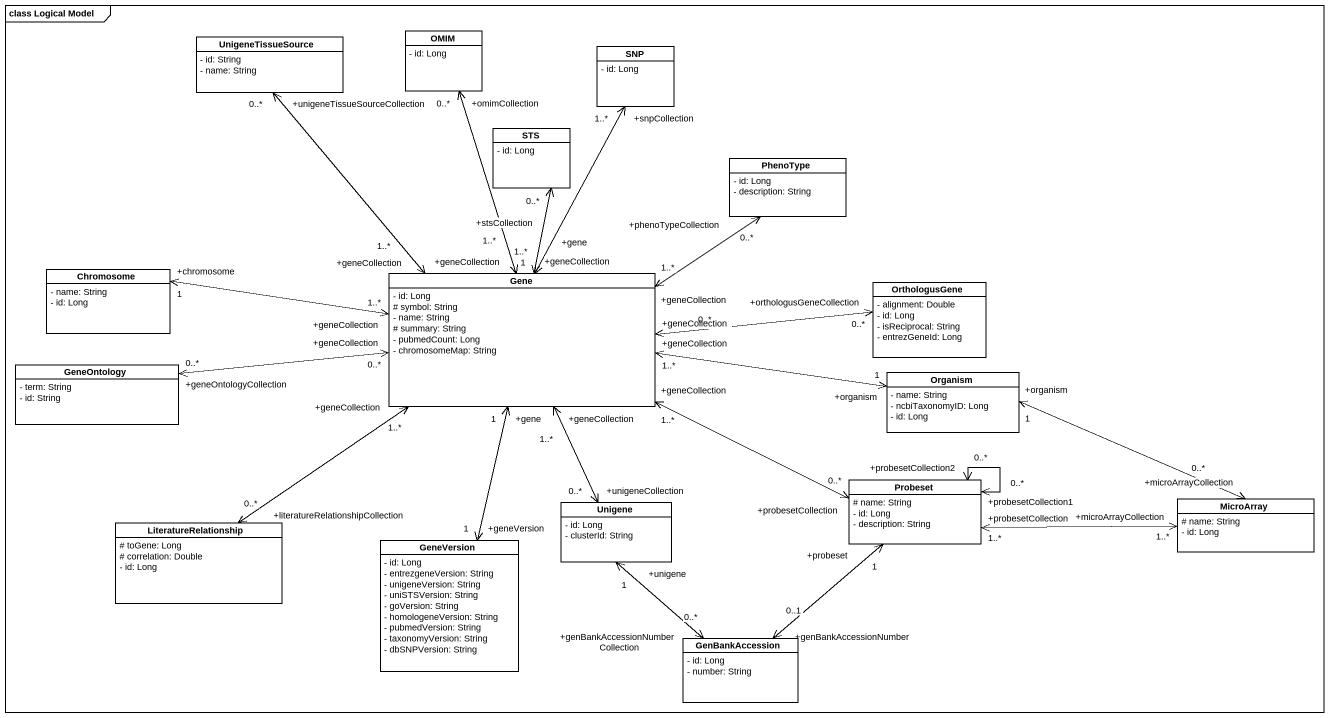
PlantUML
@startuml
mainframe class Logical Model
hide circle
hide empty members
skinparam classAttributeIconSize 0
class UnigeneTissueSource {
  - id: String
  - name: String
}
class OMIM {
  - id: Long
}
class SNP {
  - id: Long
}
class STS {
  - id: Long
}
class PhenoType {
  - id: Long
  - description: String
}
class Chromosome {
  - name: String
  - id: Long
}
class Gene {
  - id: Long
  # symbol: String
  - name: String
  # summary: String
  - pubmedCount: Long
  - chromosomeMap: String
}
class OrthologusGene {
  - alignment: Double
  - id: Long
  - isReciprocal: String
  - entrezGeneId: Long
}
class GeneOntology {
  - term: String
  - id: String
}
class Organism {
  - name: String
  - ncbiTaxonomyID: Long
  - id: Long
}
class Probeset {
  # name: String
  - id: Long
  - description: String
}
class Unigene {
  - id: Long
  - clusterId: String
}
class MicroArray {
  # name: String
  - id: Long
}
class LiteratureRelationship {
  # toGene: Long
  # correlation: Double
  - id: Long
}
class GeneVersion {
  - id: Long
  - entrezgeneVersion: String
  - unigeneVersion: String
  - uniSTSVersion: String
  - goVersion: String
  - homologeneVersion: String
  - pubmedVersion: String
  - taxonomyVersion: String
  - dbSNPVersion: String
}
class GenBankAccession {
  - id: Long
  - number: String
}
Gene "+geneCollection\n1..*" <-up-> "+unigeneTissueSourceCollection\n0..*" UnigeneTissueSource
Gene "+geneCollection\n1..*" <-up-> "+omimCollection\n0..*" OMIM
Gene "+gene\n1" <-up-> "+snpCollection\n1..*" SNP
Gene "+geneCollection\n1..*" <-up-> "+stsCollection\n0..*" STS
Gene "+geneCollection\n1..*" <-right-> "+phenoTypeCollection\n0..*" PhenoType
Gene "+geneCollection\n1..*" <-left-> "+chromosome\n1" Chromosome
Gene "+geneCollection\n0..*" <-right-> "+orthologusGeneCollection\n0..*" OrthologusGene
Gene "+geneCollection\n0..*" <-left-> "+geneOntologyCollection\n0..*" GeneOntology
Gene "+geneCollection\n1..*" <-right-> "+organism\n1" Organism
Gene "+geneCollection\n1..*" <-right-> "+probesetCollection\n0..*" Probeset
Gene "+geneCollection\n1..*" <--> "+unigeneCollection\n0..*" Unigene
Gene "+gene\n1" <--> "+geneVersion\n1" GeneVersion
Organism "+organism\n1" <-right-> "+microArrayCollection\n0..*" MicroArray
Probeset "+probesetCollection1\n0..*" <--> "+probesetCollection2\n0..*" Probeset
Probeset "+probeset\n1" <--> "+genBankAccessionNumber\n0..1" GenBankAccession
Unigene "+unigene\n1" <--> "+genBankAccessionNumberCollection\n0..*" GenBankAccession
MicroArray "+microArrayCollection\n1..*" <-left-> "+probesetCollection\n1..*" Probeset
LiteratureRelationship "+literatureRelationshipCollection\n0..*" <-up-> "+geneCollection\n1..*" Gene
@enduml
